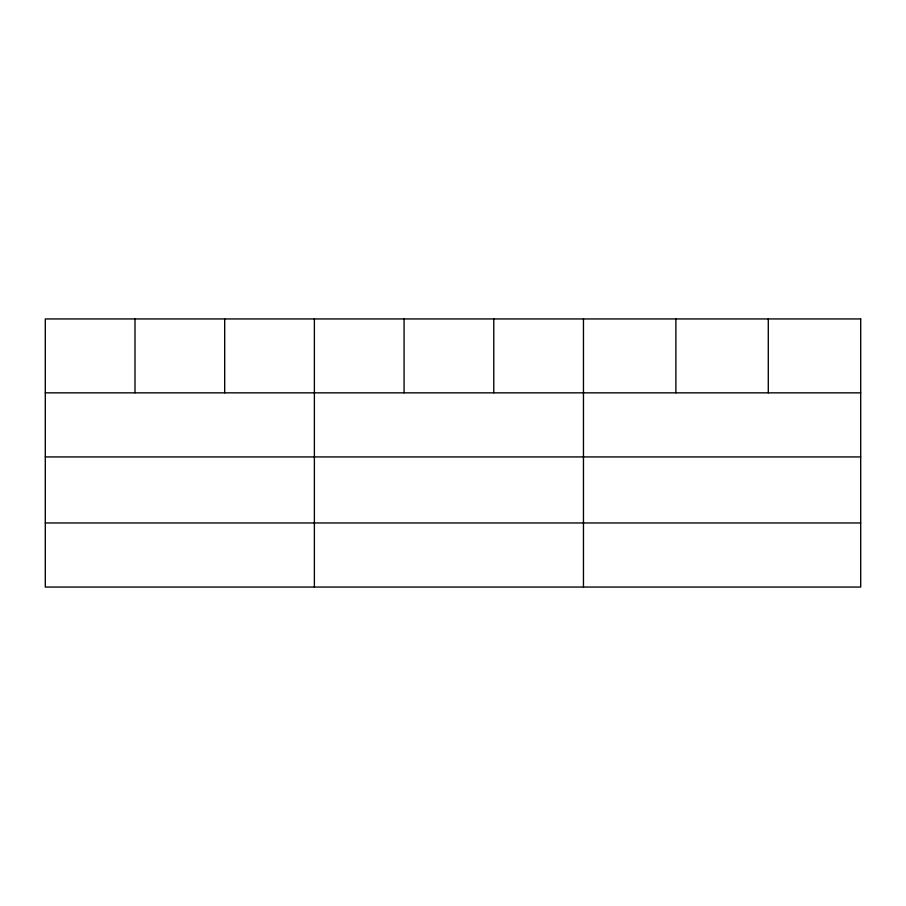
<?xml version="1.0" encoding="UTF-8"?>
<svg xmlns="http://www.w3.org/2000/svg" width="906" height="906" viewBox="0 0 906 906"><rect width="100%" height="100%" fill="white"/><g stroke="black" fill="none" stroke-linecap="round" stroke-linejoin="round"><path stroke-width="1.36" d="M45.3 392.842L860.7 392.842M45.3 456.93L860.7 456.93M45.3 522.966L860.7 522.966M768.288 318.946L768.288 392.842M675.876 318.946L675.876 392.842M583.464 318.946L583.464 587.054M493.77 318.946L493.77 392.842M404.076 318.946L404.076 392.842M314.382 318.946L314.382 587.054M224.688 318.946L224.688 392.842M134.994 318.946L134.994 392.842M860.7 318.946L45.3 318.946L45.3 587.054L860.7 587.054L860.7 318.946"/></g></svg>
